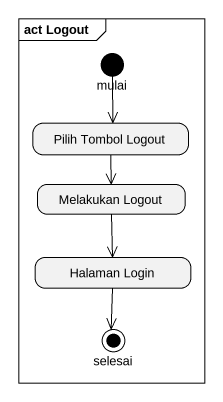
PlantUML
@startuml
mainframe act Logout
hide empty description
state mulai <<start>>
state "Pilih Tombol Logout" as Pilih_Tombol_Logout
state "Melakukan Logout" as Melakukan_Logout
state "Halaman Login" as Halaman_Login
state selesai <<end>>
mulai --> Pilih_Tombol_Logout
Pilih_Tombol_Logout --> Melakukan_Logout
Melakukan_Logout --> Halaman_Login
Halaman_Login --> selesai
@enduml
